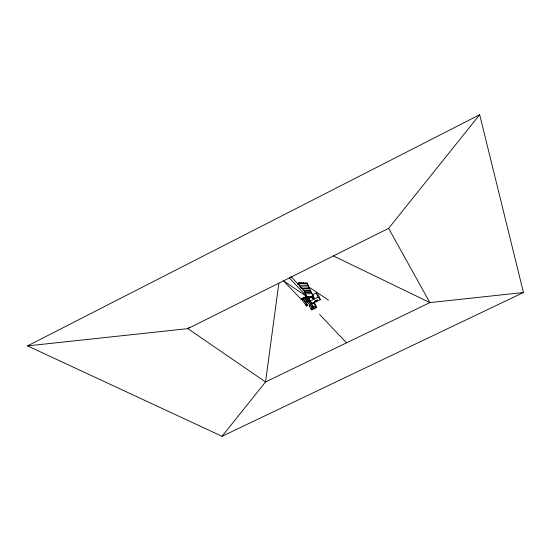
<?xml version="1.0" encoding="UTF-8"?>
<svg xmlns="http://www.w3.org/2000/svg" width="551" height="551" viewBox="0 0 551 551"><rect width="100%" height="100%" fill="white"/><g stroke="black" fill="none" stroke-linecap="round" stroke-linejoin="round"><path stroke-width="0.83" d="M278.861 283.083L265.548 381.96L222.012 436.296L27.55 345.89L479.673 114.704L523.45 292.519L222.012 436.296M27.55 345.89L187.857 328.637L388.62 228.348L479.673 114.704M189.076 327.439L187.857 328.637L265.548 381.96L429.87 302.595L523.45 292.519M314.573 301.741C321.839 298.766 312.114 302.361 314.717 301.9M314.511 301.411L317.162 300.102L317.369 300.598M306.039 283.407L307.017 282.925L308.085 285.494L307.017 282.925L305.791 283.751L305.44 282.918L304.062 283.669L303.711 282.821L302.713 283.31M303.711 282.821L302.292 283.579L301.941 282.718L300.929 283.221M301.941 282.718L300.481 283.49L300.123 282.615L299.097 283.124M298.835 283.965L297.581 283.91L300.123 282.615M290.976 276.519L304.517 291.155L306.735 296.521L302.809 298.463L307.561 305.488L306.432 306.046L301.673 299.028L301.17 299.269L283.503 280.858L306.735 296.521L301.17 299.276M297.581 283.91L298.614 283.393L307.396 283.834M298.256 282.511L300.701 288.049M304.455 283.407L305.44 282.918M300.212 286.864L308.939 287.092L328.52 300.116M308.87 287.119L309.628 288.752L301.734 288.648M303.002 298.366L303.477 298.132M308.608 297.554L310.048 301.046L312.445 303.601L320.379 299.689L318.63 295.543L316.288 292.918L312.741 294.668L314.49 298.856L312.1 297.657L307.396 297.919M307.059 299.296L305.929 299.854L306.659 301.638L312.445 307.733L311.962 306.563M311.549 297.63L311.997 297.409L313.602 299.289L313.016 297.898M312.885 296.968L313.333 296.748L312.038 293.635L304.992 293.807M312.1 297.657L312.989 297.216L314.49 298.856M306.659 301.638L308.353 300.798M307.052 302.044L309.869 300.653L306.232 296.769M310.048 301.046L318.044 297.099L320.379 299.689M311.212 304.131L313.953 302.781L315.186 304.104L316.632 307.589L311.852 309.944L310.599 308.643L309.159 305.144L309.993 306.019M310.599 308.643L315.406 306.273L316.632 307.589M303.243 290.418L310.475 290.356M315.206 300.715L317.162 300.102M302.892 298.098L306.039 297.933M308.856 297.574L311.997 297.409M306.886 297.264L312.031 297.01M306.501 297.079L313.333 296.748M304.193 292.078L311.26 291.996L311.956 293.669M304.118 292.113L311.177 292.03L309.71 288.724L301.803 288.614M303.208 290.329L310.323 290.425M299.345 285.163L308.167 285.459L308.856 287.119M333.458 255.94L429.87 302.595L388.62 228.348M303.952 297.898L307.616 301.769M319.628 314.456L346.51 342.853M305.096 297.333L308.739 301.211M308.174 301.487L313.553 307.189L312.83 305.433L308.519 300.86M306.012 295.536L309.132 298.876M289.371 277.931L306.735 296.521M313.615 296.762L312.114 295.116L312.989 297.216L304.317 297.395L304.903 297.43M301.886 298.635L302.843 300.04M303.029 298.077L307.561 305.488M316.288 292.918L318.044 297.099M317.011 299.944L317.218 300.433M315.503 301.039L315.709 301.528M313.953 302.781L315.406 306.273M311.873 302.217L312.445 303.601M311.274 308.546L311.852 309.944M305.702 304.255L306.432 306.046M311.928 308.877L312.582 308.753L311.928 308.877M315.358 307.279L314.958 307.672L315.751 307.286L315.358 307.279M314.284 308.312L313.636 308.629L314.284 308.312"/></g></svg>
